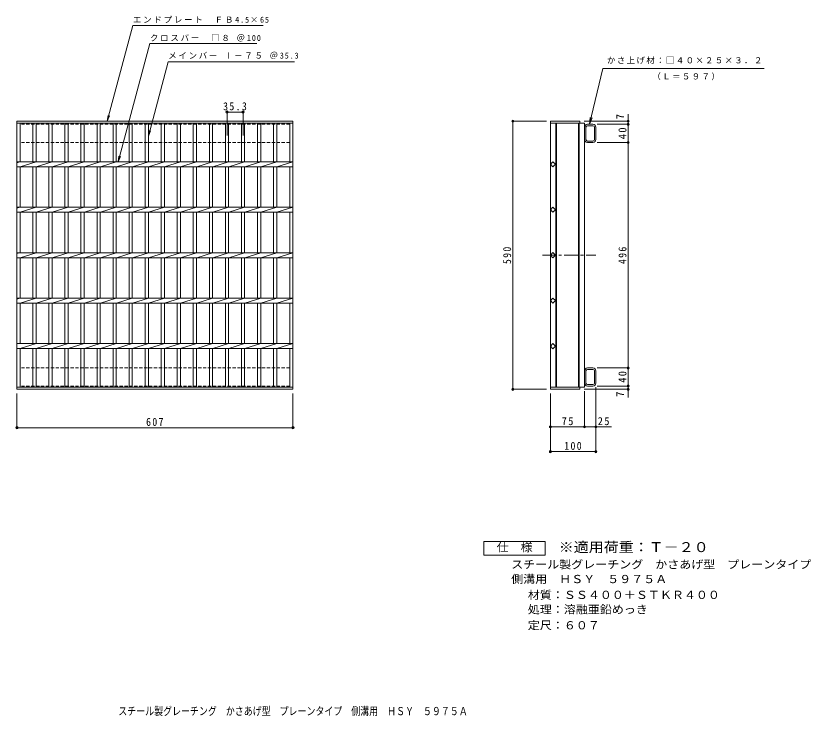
# Model space of a CAD drawing. Units: millimetres, scale not verified. Extents: x -738 to 1011, y -814 to 727.
import ezdxf
from ezdxf.enums import TextEntityAlignment as Align

# ---------------------------------------------------------------- set-up
doc = ezdxf.new("R2010")
doc.units = ezdxf.units.MM
doc.header["$LTSCALE"] = 6
doc.header["$PDMODE"] = 32
doc.header["$PDSIZE"] = 4.8
doc.linetypes.add('CHAIN1', pattern=[8, 5, -1, 1, -1])
doc.linetypes.add('DASHED1', pattern=[1.8, 1.2, -0.6])
for name, color, linetype, lineweight in [('B-1_ピット', 2, 'Continuous', 9), ('B-2_蓋', 3, 'Continuous', 9), ('B-4_寸法', 7, 'Continuous', 9), ('F-4_F-4ﾚｲﾔ', 2, 'Continuous', 9)]:
    doc.layers.add(name, color=color, linetype=linetype, lineweight=lineweight)
doc.layers.add('F-5_F-5ﾚｲﾔ', color=3, linetype='Continuous')
doc.styles.add('ＭＳ ゴシック', font='')
doc.styles.get('ＭＳ ゴシック').set_extended_font_data('MS Gothic')

msp = doc.modelspace()

# ---------------------------------------------------------------- linework, layer by layer
at = {"layer": 'B-1_ピット', "linetype": 'DASHED1'}
for p, q in [((-135.654, 488.034), (-135.654, 448.034)), ((-135.654, 448.034), (-728.653, 448.034)), ((-135.654, -47.966), (-728.653, -47.966)), ((-135.654, -87.966), (-135.654, -47.966))]:
    msp.add_line(p, q, dxfattribs=at)
at = {"layer": 'B-1_ピット'}
for p, q in [((512.838, 454.434), (512.838, 481.634)), ((516.038, 454.434), (516.038, 481.634)), ((531.438, 488.034), (519.238, 488.034)), ((531.438, 484.834), (519.238, 484.834)), ((534.638, 454.434), (534.638, 481.634)), ((537.838, 454.434), (537.838, 481.634)), ((519.238, 451.234), (531.438, 451.234)), ((531.438, 448.034), (519.238, 448.034)), ((531.438, -47.966), (519.238, -47.966)), ((519.238, -51.166), (531.438, -51.166)), ((512.838, -54.366), (512.838, -81.566)), ((516.038, -54.366), (516.038, -81.566)), ((534.638, -54.366), (534.638, -81.566)), ((537.838, -54.366), (537.838, -81.566)), ((531.438, -84.766), (519.238, -84.766)), ((531.438, -87.966), (519.238, -87.966))]:
    msp.add_line(p, q, dxfattribs=at)
at = {"layer": 'B-1_ピット', "linetype": 'DASHED1'}
for points in [[(-135.654, 488.034), (-728.653, 488.034), (-728.653, 448.034)], [(-135.654, -87.966), (-728.653, -87.966), (-728.653, -47.966)]]:
    msp.add_lwpolyline(points, dxfattribs=at)
at = {"layer": 'B-1_ピット'}
for centre, radius, start, end in [((519.238, 481.634), 6.4, 90, 180), ((519.238, 481.634), 3.2, 90, 180), ((531.438, 481.634), 6.4, 0, 90), ((531.438, 481.634), 3.2, 0, 90), ((519.238, 454.434), 6.4, 180, 270), ((519.238, 454.434), 3.2, 180, 270), ((531.438, 454.434), 6.4, 270, 0), ((531.438, 454.434), 3.2, 270, 0), ((519.238, -54.366), 6.4, 90, 180), ((519.238, -54.366), 3.2, 90, 180), ((531.438, -54.366), 6.4, 0, 90), ((531.438, -54.366), 3.2, 0, 90), ((519.238, -81.566), 6.4, 180, 270), ((519.238, -81.566), 3.2, 180, 270), ((531.438, -81.566), 3.2, 270, 0), ((531.438, -81.566), 6.4, 270, 0)]:
    msp.add_arc(centre, radius, start, end, dxfattribs=at)
at = {"layer": 'B-2_蓋'}
for p, q in [((-735.653, 495.034), (-128.653, 495.034)), ((-735.653, -94.966), (-735.653, 495.034)), ((-735.653, 490.534), (-128.653, 490.534)), ((-728.653, 405.534), (-728.653, 490.534)), ((-700.753, 490.534), (-700.753, 405.534)), ((-693.753, 490.534), (-693.753, 405.534)), ((-665.453, 490.534), (-665.453, 405.534)), ((-658.453, 490.534), (-658.453, 405.534)), ((-630.153, 490.534), (-630.153, 405.534)), ((-623.153, 490.534), (-623.153, 405.534)), ((-594.853, 490.534), (-594.853, 405.534)), ((-587.853, 490.534), (-587.853, 405.534)), ((-559.553, 490.534), (-559.553, 405.534)), ((-552.553, 490.534), (-552.553, 405.534)), ((-524.253, 490.534), (-524.253, 405.534)), ((-517.253, 490.534), (-517.253, 405.534)), ((-488.953, 490.534), (-488.953, 405.534)), ((-481.953, 490.534), (-481.953, 405.534)), ((-453.653, 490.534), (-453.653, 405.534)), ((-446.653, 490.534), (-446.653, 405.534)), ((-418.353, 490.534), (-418.353, 405.534)), ((-411.353, 490.534), (-411.353, 405.534)), ((-383.053, 490.534), (-383.053, 405.534)), ((-376.053, 490.534), (-376.053, 405.534)), ((-347.753, 490.534), (-347.753, 405.534)), ((-340.753, 490.534), (-340.753, 405.534)), ((-312.453, 490.534), (-312.453, 405.534)), ((-305.453, 490.534), (-305.453, 405.534)), ((-277.153, 490.534), (-277.153, 405.534)), ((-270.153, 490.534), (-270.153, 405.534)), ((-241.853, 490.534), (-241.853, 405.534)), ((-234.853, 490.534), (-234.853, 405.534)), ((-206.553, 490.534), (-206.553, 405.534)), ((-199.553, 490.534), (-199.553, 405.534)), ((-171.253, 490.533), (-171.253, 405.533)), ((-164.253, 490.533), (-164.253, 405.533)), ((-135.654, 490.534), (-135.654, 405.534)), ((-128.653, 495.034), (-128.653, -94.966)), ((437.838, 495.034), (502.838, 495.034)), ((437.838, -94.966), (437.838, 495.034)), ((437.838, 490.534), (512.838, 490.534)), ((449.838, 490.534), (449.838, -90.466)), ((451.338, -90.466), (451.338, 490.534)), ((499.338, 490.534), (499.338, -90.466)), ((500.838, 490.534), (500.838, -90.466)), ((502.838, 495.034), (502.838, 490.534)), ((512.838, 490.534), (512.838, -90.466)), ((-735.653, 405.534), (-128.653, 405.534)), ((-735.653, 403.454), (-729.053, 405.534)), ((-728.653, 394.535), (-693.753, 405.534)), ((-693.353, 394.535), (-658.453, 405.534)), ((-658.053, 394.535), (-623.153, 405.534)), ((-622.753, 394.535), (-587.853, 405.534)), ((-587.453, 394.535), (-552.554, 405.534)), ((-552.153, 394.535), (-517.253, 405.534)), ((-516.853, 394.535), (-481.953, 405.534)), ((-481.553, 394.535), (-446.653, 405.534)), ((-446.253, 394.535), (-411.353, 405.534)), ((-410.953, 394.535), (-376.053, 405.534)), ((-375.653, 394.535), (-340.753, 405.534)), ((-340.353, 394.535), (-305.453, 405.534)), ((-305.053, 394.535), (-270.153, 405.534)), ((-269.753, 394.535), (-234.854, 405.534)), ((-234.453, 394.535), (-199.553, 405.534)), ((-199.153, 394.534), (-164.253, 405.534)), ((-163.853, 394.534), (-128.953, 405.533)), ((-735.653, 394.535), (-128.653, 394.535)), ((-728.653, 305.535), (-728.653, 394.535)), ((-700.753, 394.535), (-700.753, 305.535)), ((-693.753, 394.535), (-693.753, 305.535)), ((-665.453, 394.535), (-665.453, 305.535)), ((-658.453, 394.535), (-658.453, 305.535)), ((-630.153, 394.535), (-630.153, 305.535)), ((-623.153, 394.535), (-623.153, 305.535)), ((-594.853, 394.535), (-594.853, 305.535)), ((-587.853, 394.535), (-587.853, 305.535)), ((-559.553, 394.535), (-559.553, 305.535)), ((-552.553, 394.535), (-552.553, 305.535)), ((-524.253, 394.535), (-524.253, 305.535)), ((-517.253, 394.535), (-517.253, 305.535)), ((-488.953, 394.535), (-488.953, 305.535)), ((-481.953, 394.535), (-481.953, 305.535)), ((-453.653, 394.535), (-453.653, 305.535)), ((-446.653, 394.535), (-446.653, 305.535)), ((-418.353, 394.535), (-418.353, 305.535)), ((-411.353, 394.535), (-411.353, 305.535)), ((-383.053, 394.535), (-383.053, 305.535)), ((-376.053, 394.535), (-376.053, 305.535)), ((-347.753, 394.535), (-347.753, 305.535)), ((-340.753, 394.535), (-340.753, 305.535)), ((-312.453, 394.535), (-312.453, 305.535)), ((-305.453, 394.535), (-305.453, 305.535)), ((-277.153, 394.535), (-277.153, 305.535)), ((-270.153, 394.535), (-270.153, 305.535)), ((-241.853, 394.535), (-241.853, 305.535)), ((-234.853, 394.535), (-234.853, 305.535)), ((-206.553, 394.534), (-206.553, 305.534)), ((-199.553, 394.534), (-199.553, 305.534)), ((-171.253, 394.534), (-171.253, 305.534)), ((-164.253, 394.534), (-164.253, 305.534)), ((-135.654, 394.535), (-135.654, 305.535)), ((-735.653, 303.454), (-729.053, 305.535)), ((-735.653, 305.535), (-128.653, 305.535)), ((-728.653, 294.535), (-693.753, 305.535)), ((-693.353, 294.535), (-658.453, 305.535)), ((-658.053, 294.535), (-623.153, 305.535)), ((-622.753, 294.535), (-587.853, 305.535)), ((-587.453, 294.535), (-552.554, 305.535)), ((-552.153, 294.535), (-517.253, 305.535)), ((-516.853, 294.535), (-481.953, 305.535)), ((-481.553, 294.535), (-446.653, 305.535)), ((-446.253, 294.535), (-411.353, 305.535)), ((-410.953, 294.535), (-376.053, 305.535)), ((-375.653, 294.535), (-340.753, 305.535)), ((-340.353, 294.535), (-305.453, 305.535)), ((-305.053, 294.535), (-270.153, 305.535)), ((-269.753, 294.535), (-234.854, 305.535)), ((-234.453, 294.535), (-199.553, 305.535)), ((-199.153, 294.535), (-164.253, 305.534)), ((-163.853, 294.534), (-128.953, 305.534)), ((-735.653, 294.535), (-128.653, 294.535)), ((-728.653, 205.534), (-728.653, 294.535)), ((-700.753, 294.535), (-700.753, 205.534)), ((-693.753, 294.535), (-693.753, 205.534)), ((-665.453, 294.535), (-665.453, 205.534)), ((-658.453, 294.535), (-658.453, 205.534)), ((-630.153, 294.535), (-630.153, 205.534)), ((-623.153, 294.535), (-623.153, 205.534)), ((-594.853, 294.535), (-594.853, 205.534)), ((-587.853, 294.535), (-587.853, 205.534)), ((-559.553, 294.535), (-559.553, 205.534)), ((-552.553, 294.535), (-552.553, 205.534)), ((-524.253, 294.535), (-524.253, 205.534)), ((-517.253, 294.535), (-517.253, 205.534)), ((-488.953, 294.535), (-488.953, 205.534)), ((-481.953, 294.535), (-481.953, 205.534)), ((-453.653, 294.535), (-453.653, 205.534)), ((-446.653, 294.535), (-446.653, 205.534)), ((-418.353, 294.535), (-418.353, 205.534)), ((-411.353, 294.535), (-411.353, 205.534)), ((-383.053, 294.535), (-383.053, 205.534)), ((-376.053, 294.535), (-376.053, 205.534)), ((-347.753, 294.535), (-347.753, 205.534)), ((-340.753, 294.535), (-340.753, 205.534)), ((-312.453, 294.535), (-312.453, 205.534)), ((-305.453, 294.535), (-305.453, 205.534)), ((-277.153, 294.535), (-277.153, 205.534)), ((-270.153, 294.535), (-270.153, 205.534)), ((-241.853, 294.535), (-241.853, 205.534)), ((-234.853, 294.535), (-234.853, 205.534)), ((-206.553, 294.535), (-206.553, 205.534)), ((-199.553, 294.535), (-199.553, 205.534)), ((-171.253, 294.534), (-171.253, 205.533)), ((-164.253, 294.534), (-164.253, 205.533)), ((-135.654, 294.535), (-135.654, 205.534)), ((-735.653, 203.454), (-729.053, 205.534)), ((-735.653, 205.534), (-128.653, 205.534)), ((-735.653, 194.534), (-128.653, 194.534)), ((-728.653, 194.535), (-693.753, 205.534)), ((-728.653, 105.534), (-728.653, 194.534)), ((-700.753, 194.534), (-700.753, 105.534)), ((-693.753, 194.534), (-693.753, 105.534)), ((-693.353, 194.535), (-658.453, 205.534)), ((-665.453, 194.534), (-665.453, 105.534)), ((-658.453, 194.534), (-658.453, 105.534)), ((-658.053, 194.535), (-623.153, 205.534)), ((-630.153, 194.534), (-630.153, 105.534)), ((-623.153, 194.534), (-623.153, 105.534)), ((-622.753, 194.535), (-587.853, 205.534)), ((-594.853, 194.534), (-594.853, 105.534)), ((-587.853, 194.534), (-587.853, 105.534)), ((-587.453, 194.535), (-552.554, 205.534)), ((-559.553, 194.534), (-559.553, 105.534)), ((-552.553, 194.534), (-552.553, 105.534)), ((-552.153, 194.535), (-517.253, 205.534)), ((-524.253, 194.534), (-524.253, 105.534)), ((-517.253, 194.534), (-517.253, 105.534)), ((-516.853, 194.535), (-481.953, 205.534)), ((-488.953, 194.534), (-488.953, 105.534)), ((-481.953, 194.534), (-481.953, 105.534)), ((-481.553, 194.535), (-446.653, 205.534)), ((-453.653, 194.534), (-453.653, 105.534)), ((-446.653, 194.534), (-446.653, 105.534)), ((-446.253, 194.535), (-411.353, 205.534)), ((-418.353, 194.534), (-418.353, 105.534)), ((-411.353, 194.534), (-411.353, 105.534)), ((-410.953, 194.535), (-376.053, 205.534)), ((-383.053, 194.534), (-383.053, 105.534)), ((-376.053, 194.534), (-376.053, 105.534)), ((-375.653, 194.535), (-340.753, 205.534)), ((-347.753, 194.534), (-347.753, 105.534)), ((-340.753, 194.534), (-340.753, 105.534)), ((-340.353, 194.535), (-305.453, 205.534)), ((-312.453, 194.534), (-312.453, 105.534)), ((-305.453, 194.534), (-305.453, 105.534)), ((-305.053, 194.535), (-270.153, 205.534)), ((-277.153, 194.534), (-277.153, 105.534)), ((-270.153, 194.534), (-270.153, 105.534)), ((-269.753, 194.535), (-234.854, 205.534)), ((-241.853, 194.534), (-241.853, 105.534)), ((-234.853, 194.534), (-234.853, 105.534)), ((-234.453, 194.535), (-199.553, 205.534)), ((-206.553, 194.533), (-206.553, 105.533)), ((-199.553, 194.533), (-199.553, 105.533)), ((-199.153, 194.534), (-164.253, 205.534)), ((-171.253, 194.533), (-171.253, 105.533)), ((-164.253, 194.533), (-164.253, 105.533)), ((-163.853, 194.534), (-128.953, 205.533)), ((-135.654, 194.534), (-135.654, 105.534)), ((-735.653, 103.454), (-729.053, 105.535)), ((-735.653, 105.534), (-128.653, 105.534)), ((-728.653, 94.534), (-693.753, 105.535)), ((-693.353, 94.534), (-658.453, 105.535)), ((-658.053, 94.534), (-623.153, 105.535)), ((-622.753, 94.534), (-587.853, 105.535)), ((-587.453, 94.534), (-552.554, 105.535)), ((-552.153, 94.534), (-517.253, 105.535)), ((-516.853, 94.534), (-481.953, 105.535)), ((-481.553, 94.534), (-446.653, 105.535)), ((-446.253, 94.534), (-411.353, 105.535)), ((-410.953, 94.534), (-376.053, 105.535)), ((-375.653, 94.534), (-340.753, 105.535)), ((-340.353, 94.534), (-305.453, 105.535)), ((-305.053, 94.534), (-270.153, 105.535)), ((-269.753, 94.534), (-234.854, 105.535)), ((-234.453, 94.534), (-199.553, 105.535)), ((-199.153, 94.534), (-164.253, 105.534)), ((-163.853, 94.533), (-128.953, 105.534)), ((-735.653, 94.534), (-128.653, 94.534)), ((-728.653, 5.534), (-728.653, 94.534)), ((-700.753, 94.534), (-700.753, 5.534)), ((-693.753, 94.534), (-693.753, 5.534)), ((-665.453, 94.534), (-665.453, 5.534)), ((-658.453, 94.534), (-658.453, 5.534)), ((-630.153, 94.534), (-630.153, 5.534)), ((-623.153, 94.534), (-623.153, 5.534)), ((-594.853, 94.534), (-594.853, 5.534)), ((-587.853, 94.534), (-587.853, 5.534)), ((-559.553, 94.534), (-559.553, 5.534)), ((-552.553, 94.534), (-552.553, 5.534)), ((-524.253, 94.534), (-524.253, 5.534)), ((-517.253, 94.534), (-517.253, 5.534)), ((-488.953, 94.534), (-488.953, 5.534)), ((-481.953, 94.534), (-481.953, 5.534)), ((-453.653, 94.534), (-453.653, 5.534)), ((-446.653, 94.534), (-446.653, 5.534)), ((-418.353, 94.534), (-418.353, 5.534)), ((-411.353, 94.534), (-411.353, 5.534)), ((-383.053, 94.534), (-383.053, 5.534)), ((-376.053, 94.534), (-376.053, 5.534)), ((-347.753, 94.534), (-347.753, 5.534)), ((-340.753, 94.534), (-340.753, 5.534)), ((-312.453, 94.534), (-312.453, 5.534)), ((-305.453, 94.534), (-305.453, 5.534)), ((-277.153, 94.534), (-277.153, 5.534)), ((-270.153, 94.534), (-270.153, 5.534)), ((-241.853, 94.534), (-241.853, 5.534)), ((-234.853, 94.534), (-234.853, 5.534)), ((-206.553, 94.534), (-206.553, 5.534)), ((-199.553, 94.534), (-199.553, 5.534)), ((-171.253, 94.533), (-171.253, 5.533)), ((-164.253, 94.533), (-164.253, 5.533)), ((-135.654, 94.534), (-135.654, 5.534)), ((-735.653, 5.534), (-128.653, 5.534)), ((-728.653, -5.465), (-693.753, 5.535)), ((-693.353, -5.465), (-658.453, 5.535)), ((-658.053, -5.465), (-623.153, 5.535)), ((-622.753, -5.465), (-587.853, 5.535)), ((-587.453, -5.465), (-552.554, 5.535)), ((-552.153, -5.465), (-517.253, 5.535)), ((-516.853, -5.465), (-481.953, 5.535)), ((-481.553, -5.465), (-446.653, 5.535)), ((-446.253, -5.465), (-411.353, 5.535)), ((-410.953, -5.465), (-376.053, 5.535)), ((-375.653, -5.465), (-340.753, 5.535)), ((-340.353, -5.465), (-305.453, 5.535)), ((-305.053, -5.465), (-270.153, 5.535)), ((-269.753, -5.465), (-234.854, 5.535)), ((-234.453, -5.465), (-199.553, 5.535)), ((-199.153, -5.466), (-164.253, 5.534)), ((-163.853, -5.466), (-128.953, 5.534)), ((-735.653, -5.465), (-128.653, -5.465)), ((-728.653, -90.467), (-728.653, -5.465)), ((-700.753, -5.465), (-700.753, -90.467)), ((-693.753, -5.465), (-693.753, -90.467)), ((-665.453, -5.465), (-665.453, -90.467)), ((-658.453, -5.465), (-658.453, -90.467)), ((-630.153, -5.465), (-630.153, -90.467)), ((-623.153, -5.465), (-623.153, -90.467)), ((-594.853, -5.465), (-594.853, -90.467)), ((-587.853, -5.465), (-587.853, -90.467)), ((-559.553, -5.465), (-559.553, -90.467)), ((-552.553, -5.465), (-552.553, -90.467)), ((-524.253, -5.465), (-524.253, -90.467)), ((-517.253, -5.465), (-517.253, -90.467)), ((-488.953, -5.465), (-488.953, -90.467)), ((-481.953, -5.465), (-481.953, -90.467)), ((-453.653, -5.465), (-453.653, -90.467)), ((-446.653, -5.465), (-446.653, -90.467)), ((-418.353, -5.465), (-418.353, -90.467)), ((-411.353, -5.465), (-411.353, -90.467)), ((-383.053, -5.465), (-383.053, -90.467)), ((-376.053, -5.465), (-376.053, -90.467)), ((-347.753, -5.465), (-347.753, -90.467)), ((-340.753, -5.465), (-340.753, -90.467)), ((-312.453, -5.465), (-312.453, -90.467)), ((-305.453, -5.465), (-305.453, -90.467)), ((-277.153, -5.465), (-277.153, -90.467)), ((-270.153, -5.465), (-270.153, -90.467)), ((-241.853, -5.465), (-241.853, -90.467)), ((-234.853, -5.465), (-234.853, -90.467)), ((-206.553, -5.466), (-206.553, -90.467)), ((-199.553, -5.466), (-199.553, -90.467)), ((-171.253, -5.466), (-171.253, -90.468)), ((-164.253, -5.466), (-164.253, -90.468)), ((-135.654, -5.465), (-135.654, -90.467)), ((-128.653, -90.467), (-735.653, -90.467)), ((-128.653, -94.966), (-735.653, -94.966)), ((437.838, -90.466), (512.838, -90.466)), ((437.838, -94.966), (502.838, -94.966)), ((502.838, -94.966), (502.838, -90.466))]:
    msp.add_line(p, q, dxfattribs=at)
at = {"layer": 'B-2_蓋', "linetype": 'CHAIN1'}
msp.add_line((420.321, 200.034), (537.62, 200.034), dxfattribs=at)
at = {"layer": 'B-2_蓋'}
for points in [[(449.152, 400.034), (443.495, 394.377), (437.838, 400.034), (443.495, 405.691)], [(449.152, 300.034), (443.495, 294.377), (437.838, 300.034), (443.495, 305.691)], [(449.152, 200.034), (443.495, 194.377), (437.838, 200.034), (443.495, 205.691)], [(449.152, 100.034), (443.495, 94.377), (437.838, 100.034), (443.495, 105.691)], [(449.152, 0.034), (443.495, -5.623), (437.838, 0.034), (443.495, 5.691)]]:
    msp.add_lwpolyline(points, close=True, dxfattribs=at)
at = {"layer": 'B-4_寸法'}
for p, q in [((-512.918, 405.534), (-443.224, 665.634)), ((-443.224, 665.634), (-208.3, 665.634)), ((-446.653, 462.163), (-402.851, 625.634)), ((-402.851, 625.634), (-125.503, 625.634)), ((552.887, 610.494), (907.849, 610.494)), ((-537.075, 495.034), (-535.443, 507.427)), ((-273.653, 463.487), (-273.653, 516.863)), ((-273.653, 515.063), (-238.353, 515.063)), ((-238.353, 463.487), (-238.353, 516.863)), ((608.908, 488.034), (608.908, 510.622)), ((-537.075, 495.034), (-532.291, 506.583)), ((428.838, 495.034), (353.335, 495.034)), ((355.135, -94.966), (355.135, 495.034)), ((511.838, 495.034), (610.708, 495.034)), ((524.13, 488.034), (529.436, 502.064)), ((-446.653, 462.163), (-445.021, 474.556)), ((-446.653, 462.163), (-441.869, 473.712)), ((540.438, 488.034), (610.708, 488.034)), ((608.908, 448.034), (608.908, 488.034)), ((540.438, 448.034), (610.708, 448.034)), ((608.908, -47.966), (608.908, 448.034)), ((-512.918, 405.534), (-511.286, 417.927)), ((-512.918, 405.534), (-508.134, 417.083)), ((540.438, -47.966), (610.708, -47.966)), ((608.908, -87.966), (608.908, -47.966)), ((-735.653, -103.966), (-735.653, -181.243)), ((-128.653, -103.966), (-128.653, -181.243)), ((428.838, -94.966), (353.335, -94.966)), ((437.838, -103.966), (437.838, -233.871)), ((511.838, -94.966), (610.708, -94.966)), ((512.838, -99.466), (512.838, -179.507)), ((537.838, -90.566), (537.838, -233.871)), ((540.438, -87.966), (610.708, -87.966)), ((608.908, -113.209), (608.908, -87.966)), ((-735.653, -179.443), (-128.653, -179.443)), ((437.838, -177.707), (512.838, -177.707)), ((512.838, -177.707), (571.993, -177.707)), ((437.838, -232.071), (537.838, -232.071))]:
    msp.add_line(p, q, dxfattribs=at)
for points in [[(-537.075, 495.034), (-480.645, 705.634), (-194.137, 705.634)], [(552.887, 610.494), (524.13, 488.034), (525.624, 502.96)]]:
    msp.add_lwpolyline(points, dxfattribs=at)
for p in [(-273.653, 515.063), (-238.353, 515.063), (355.135, 495.034), (608.908, 495.034), (608.908, 488.034), (608.908, 448.034), (608.908, -47.966), (608.908, -87.966), (355.135, -94.966), (608.908, -94.966), (-735.653, -179.443), (-128.653, -179.443), (437.838, -177.707), (512.838, -177.707), (537.838, -177.707), (437.838, -232.071), (537.838, -232.071)]:
    msp.add_point(p, dxfattribs=at)
at = {"layer": 'F-4_F-4ﾚｲﾔ'}
msp.add_lwpolyline([(291.032, -459.891), (291.032, -429.891), (426.032, -429.891), (426.032, -459.891)], close=True, dxfattribs=at)

# ---------------------------------------------------------------- texts
at = {"layer": 'B-4_寸法', "color": 2, "style": 'ＭＳ ゴシック'}
for p in [(605.308, 498.876), (605.308, -111.802)]:
    msp.add_text('7', height=17.6, rotation=90, dxfattribs=at).set_placement(p, align=Align.BOTTOM_LEFT)
at = {"layer": 'B-4_寸法', "char_height": 13.2, "attachment_point": 7, "style": 'ＭＳ ゴシック'}
for s, insert in [('\\T1.22;エンドプレート\\~\\~ＦＢ4.5×65', (-480.645, 710.847)), ('\\T1.22;クロスバー\\~\\~□８\\~＠100', (-443.224, 670.123)), ('\\T1.21;メインバー\\~Ⅰ－７５\\~＠35.3', (-402.851, 631.37)), ('\\T1.17;かさ上げ材：□４０×２５×３．２', (562.331, 620.73)), ('\\T1.17;（Ｌ＝５９７）', (662.221, 584.966))]:
    msp.add_mtext(s, dxfattribs=dict(at, insert=insert))
at = {"layer": 'B-4_寸法', "color": 2, "char_height": 17.6, "attachment_point": 7, "style": 'ＭＳ ゴシック'}
for s, insert in [('\\T1.28;\\W0.9;35.3', (-282.253, 518.663)), ('\\T1.27;\\W0.95;75', (462.588, -174.107)), ('\\T1.27;\\W0.95;25', (541.939, -174.107)), ('\\T1.27;\\W0.9;607', (-451.653, -175.843)), ('\\T1.27;\\W0.9;100', (468.338, -228.471))]:
    msp.add_mtext(s, dxfattribs=dict(at, insert=insert))
at = {"layer": 'B-4_寸法', "color": 2, "char_height": 17.6, "attachment_point": 7, "rotation": 90, "style": 'ＭＳ ゴシック'}
for s, insert in [('\\T1.27;\\W0.95;40', (605.308, 455.284)), ('\\T1.27;\\W0.9;590', (351.535, 180.534)), ('\\T1.27;\\W0.9;496', (605.308, 180.534)), ('\\T1.27;\\W0.95;40', (605.308, -80.716))]:
    msp.add_mtext(s, dxfattribs=dict(at, insert=insert))
at = {"layer": 'F-4_F-4ﾚｲﾔ', "style": 'ＭＳ ゴシック'}
for s, width, p in [('仕\u3000様', 1.1, (319.532, -456.891)), ('スチール製グレーチング\u3000かさあげ型\u3000プレーンタイプ', 1.1, (351.529, -494.643)), ('側溝用\u3000ＨＳＹ\u3000５９７５Ａ', 1.1, (351.529, -526.789)), ('材質：ＳＳ４００＋ＳＴＫＲ４００', 1.1, (388.113, -561.609)), ('処理：溶融亜鉛めっき', 1.1, (388.113, -593.643)), ('定尺：６０７', 1.1, (388.113, -628.462)), ('スチール製グレーチング\u3000かさあげ型\u3000プレーンタイプ\u3000側溝用\u3000ＨＳＹ\u3000５９７５Ａ', 0.8, (-512.796, -817.322))]:
    msp.add_text(s, height=17.6, dxfattribs=dict(at, width=width)).set_placement(p, align=Align.BOTTOM_LEFT)
at = {"layer": 'F-5_F-5ﾚｲﾔ', "style": 'ＭＳ ゴシック', "width": 1.1}
msp.add_text('※適用荷重：Ｔ－２０', height=21.99, dxfattribs=at).set_placement((456.032, -459.891), align=Align.BOTTOM_LEFT)

doc.saveas('drawing.dxf')
